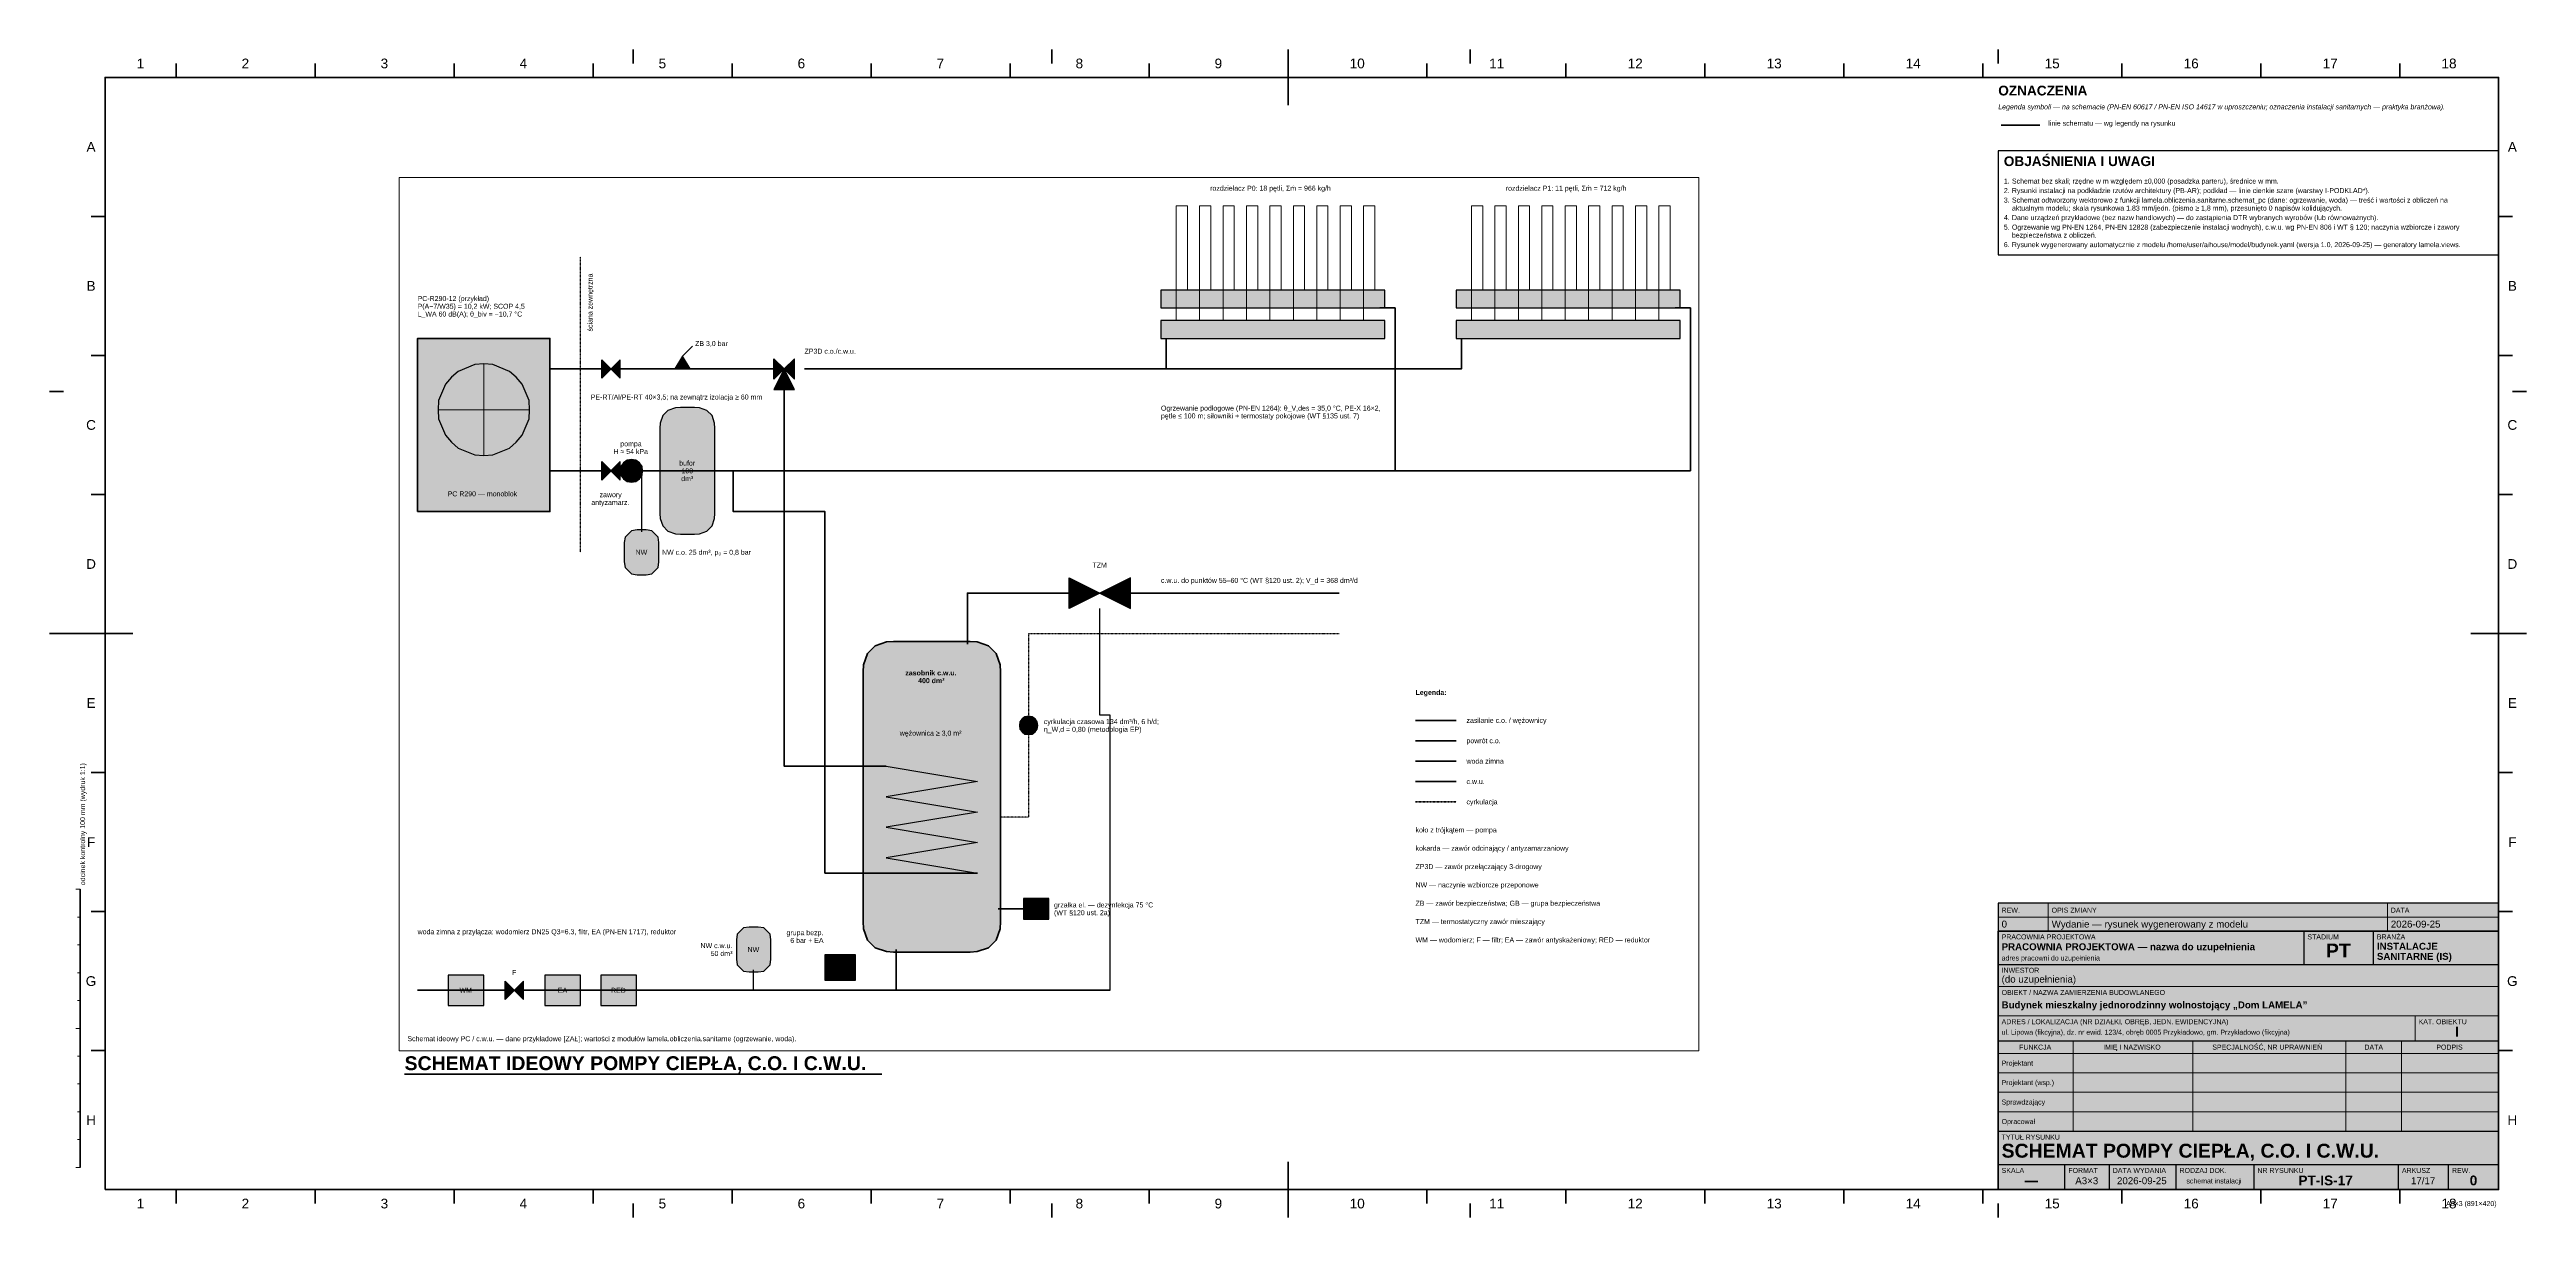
# Paper-space layout 'Arkusz PT-IS-17' of a CAD drawing. Header units: metres. Extents: x 0 to 891, y 0 to 420.
# The model-space entities are those that its viewports show. They can reach past a viewport. Long polylines and large blocks are cut down to what shows.
import ezdxf

# ---------------------------------------------------------------- set-up
doc = ezdxf.new("R2010")
doc.units = ezdxf.units.M
doc.linetypes.add('KRESKOWA_DROBNA', pattern=[3.15, 2.1, -1.05])
for name, color, linetype, lineweight in [('I-SCHEMAT', 7, 'Continuous', 25), ('R-LEGENDA', 7, 'Continuous', 25), ('R-OPISY', 7, 'Continuous', 25), ('R-RAMKA', 7, 'Continuous', 50), ('R-TABLICZKA', 7, 'Continuous', 25)]:
    doc.layers.add(name, color=color, linetype=linetype, lineweight=lineweight)
doc.layers.add('R-RZUTNIA', color=8, linetype='Continuous', lineweight=18, plot=False)
doc.styles.add('PL_ARIAL', font='arial.ttf')
doc.styles.add('PL_ARIAL_B', font='arialbd.ttf')
doc.styles.add('PL_ARIAL_I', font='ariali.ttf')

msp = doc.modelspace()

# ---------------------------------------------------------------- hatches: boundary and pattern name
at = {"layer": 'I-SCHEMAT', "true_color": 0xc0d3e8}
for points in [[(13.736, 12.82), (17.765, 12.82), (17.765, 13.141), (13.736, 13.141)], [(19.047, 12.82), (23.077, 12.82), (23.077, 13.141), (19.047, 13.141)]]:
    msp.add_hatch(color=7, dxfattribs=at).paths.add_polyline_path(points)
at = {"layer": 'I-SCHEMAT', "true_color": 0xecc4bf}
for points in [[(13.736, 12.271), (17.765, 12.271), (17.765, 12.591), (13.736, 12.591)], [(19.047, 12.271), (23.077, 12.271), (23.077, 12.591), (19.047, 12.591)]]:
    msp.add_hatch(color=7, dxfattribs=at).paths.add_polyline_path(points)
at = {"layer": 'I-SCHEMAT', "true_color": 0xeeeeee}
msp.add_hatch(color=7, dxfattribs=at).paths.add_polyline_path([(0.366, 9.157), (2.747, 9.157), (2.747, 12.271), (0.366, 12.271)])
at = {"layer": 'I-SCHEMAT', "true_color": 0xffffff}
for points in [[(3.681, 11.557), (3.681, 11.886), (4.011, 11.557), (4.011, 11.886)], [(4.991, 11.721), (5.266, 11.721), (5.128, 11.95)], [(6.776, 11.538), (6.776, 11.905), (6.96, 11.721)], [(7.143, 11.538), (7.143, 11.905), (6.96, 11.721)], [(5.092, 8.754), (5.348, 8.754), (5.434, 8.76), (5.571, 8.806), (5.663, 8.898), (5.708, 9.035), (5.714, 9.121), (5.714, 10.659), (5.708, 10.745), (5.663, 10.882), (5.571, 10.974), (5.434, 11.02), (5.348, 11.026), (5.092, 11.026), (5.006, 11.02), (4.868, 10.974), (4.777, 10.882), (4.731, 10.745), (4.725, 10.659), (4.725, 9.121), (4.731, 9.035), (4.777, 8.898), (4.868, 8.806), (5.006, 8.76)], [(3.681, 9.725), (3.681, 10.055), (4.011, 9.725), (4.011, 10.055)], [(4.212, 9.689), (4.291, 9.699), (4.355, 9.748), (4.403, 9.811), (4.414, 9.89), (4.403, 9.969), (4.355, 10.032), (4.291, 10.081), (4.212, 10.091), (4.133, 10.081), (4.07, 10.032), (4.022, 9.969), (4.011, 9.89), (4.022, 9.811), (4.07, 9.748), (4.133, 9.699)], [(12.088, 7.417), (12.088, 7.967), (12.637, 7.692)], [(13.187, 7.417), (13.187, 7.967), (12.637, 7.692)], [(8.928, 1.236), (10.302, 1.236), (10.431, 1.245), (10.637, 1.314), (10.774, 1.451), (10.843, 1.657), (10.852, 1.786), (10.852, 6.273), (10.843, 6.402), (10.774, 6.608), (10.637, 6.745), (10.431, 6.814), (10.302, 6.822), (8.928, 6.822), (8.8, 6.814), (8.594, 6.745), (8.456, 6.608), (8.388, 6.402), (8.379, 6.273), (8.379, 1.786), (8.388, 1.657), (8.456, 1.451), (8.594, 1.314), (8.8, 1.245)], [(11.355, 5.146), (11.42, 5.155), (11.472, 5.195), (11.511, 5.247), (11.52, 5.311), (11.511, 5.376), (11.472, 5.428), (11.42, 5.467), (11.355, 5.476), (11.29, 5.467), (11.239, 5.428), (11.199, 5.376), (11.19, 5.311), (11.199, 5.247), (11.239, 5.195), (11.29, 5.155)], [(11.264, 1.831), (11.721, 1.831), (11.721, 2.198), (11.264, 2.198)], [(7.692, 0.733), (8.242, 0.733), (8.242, 1.19), (7.692, 1.19)], [(0.916, 0.275), (1.557, 0.275), (1.557, 0.824), (0.916, 0.824)], [(1.941, 0.385), (1.941, 0.714), (2.271, 0.385), (2.271, 0.714)], [(2.656, 0.275), (3.297, 0.275), (3.297, 0.824), (2.656, 0.824)], [(3.663, 0.275), (4.304, 0.275), (4.304, 0.824), (3.663, 0.824)]]:
    msp.add_hatch(color=7, dxfattribs=at).paths.add_polyline_path(points)
at = {"layer": 'I-SCHEMAT', "true_color": 0x000000}
for points in [[(6.776, 11.355), (7.143, 11.355), (6.96, 11.721)], [(4.333, 10.011), (4.333, 9.769), (4.051, 9.89)], [(11.256, 5.41), (11.256, 5.212), (11.487, 5.311)]]:
    msp.add_hatch(color=7, dxfattribs=at).paths.add_polyline_path(points)
at = {"layer": 'I-SCHEMAT', "true_color": 0xf2f2f2}
for points in [[(4.313, 8.022), (4.478, 8.022), (4.578, 8.036), (4.693, 8.151), (4.707, 8.251), (4.707, 8.599), (4.693, 8.699), (4.578, 8.813), (4.478, 8.828), (4.313, 8.828), (4.213, 8.813), (4.099, 8.699), (4.084, 8.599), (4.084, 8.251), (4.099, 8.151), (4.213, 8.036)], [(6.328, 0.879), (6.493, 0.879), (6.593, 0.893), (6.707, 1.008), (6.722, 1.108), (6.722, 1.456), (6.707, 1.556), (6.593, 1.671), (6.493, 1.685), (6.328, 1.685), (6.228, 1.671), (6.113, 1.556), (6.099, 1.456), (6.099, 1.108), (6.113, 1.008), (6.228, 0.893)]]:
    msp.add_hatch(color=7, dxfattribs=at).paths.add_polyline_path(points)

# ---------------------------------------------------------------- linework, layer by layer
at = {"layer": 'I-SCHEMAT', "linetype": 'Continuous', "lineweight": 18, "ltscale": 0.05, "true_color": 0x7f8c8d, "flags": 128}
for points in [[(14.011, 12.591), (14.011, 14.652), (14.212, 14.652), (14.212, 13.141)], [(14.432, 12.591), (14.432, 14.652), (14.634, 14.652), (14.634, 13.141)], [(14.853, 12.591), (14.853, 14.652), (15.055, 14.652), (15.055, 13.141)], [(15.275, 12.591), (15.275, 14.652), (15.476, 14.652), (15.476, 13.141)], [(15.696, 12.591), (15.696, 14.652), (15.897, 14.652), (15.897, 13.141)], [(16.117, 12.591), (16.117, 14.652), (16.318, 14.652), (16.318, 13.141)], [(16.538, 12.591), (16.538, 14.652), (16.74, 14.652), (16.74, 13.141)], [(16.959, 12.591), (16.959, 14.652), (17.161, 14.652), (17.161, 13.141)], [(17.381, 12.591), (17.381, 14.652), (17.582, 14.652), (17.582, 13.141)], [(19.322, 12.591), (19.322, 14.652), (19.524, 14.652), (19.524, 13.141)], [(19.743, 12.591), (19.743, 14.652), (19.945, 14.652), (19.945, 13.141)], [(20.165, 12.591), (20.165, 14.652), (20.366, 14.652), (20.366, 13.141)], [(20.586, 12.591), (20.586, 14.652), (20.787, 14.652), (20.787, 13.141)], [(21.007, 12.591), (21.007, 14.652), (21.209, 14.652), (21.209, 13.141)], [(21.428, 12.591), (21.428, 14.652), (21.63, 14.652), (21.63, 13.141)], [(21.85, 12.591), (21.85, 14.652), (22.051, 14.652), (22.051, 13.141)], [(22.271, 12.591), (22.271, 14.652), (22.472, 14.652), (22.472, 13.141)], [(22.692, 12.591), (22.692, 14.652), (22.893, 14.652), (22.893, 13.141)]]:
    msp.add_lwpolyline(points, dxfattribs=at)
at = {"layer": 'I-SCHEMAT', "linetype": 'KRESKOWA_DROBNA', "lineweight": 25, "ltscale": 0.05, "true_color": 0x000000, "flags": 128}
msp.add_lwpolyline([(3.297, 8.425), (3.297, 13.736)], dxfattribs=at)
at = {"layer": 'I-SCHEMAT', "linetype": 'Continuous', "lineweight": 25, "ltscale": 0.05, "true_color": 0x000000, "flags": 128}
for points in [[(13.736, 12.82), (17.765, 12.82), (17.765, 13.141), (13.736, 13.141)], [(19.047, 12.82), (23.077, 12.82), (23.077, 13.141), (19.047, 13.141)], [(13.736, 12.271), (17.765, 12.271), (17.765, 12.591), (13.736, 12.591)], [(19.047, 12.271), (23.077, 12.271), (23.077, 12.591), (19.047, 12.591)], [(1.557, 10.165), (1.72, 10.176), (2.017, 10.299), (2.14, 10.406), (2.247, 10.529), (2.37, 10.826), (2.381, 10.989), (2.37, 11.152), (2.247, 11.449), (2.14, 11.572), (2.017, 11.679), (1.72, 11.802), (1.557, 11.813), (1.394, 11.802), (1.097, 11.679), (0.974, 11.572), (0.867, 11.449), (0.743, 11.152), (0.733, 10.989), (0.743, 10.826), (0.867, 10.529), (0.974, 10.406), (1.097, 10.299), (1.394, 10.176)], [(4.991, 11.721), (5.266, 11.721), (5.128, 11.95)], [(6.776, 11.538), (6.776, 11.905), (6.96, 11.721)], [(6.776, 11.355), (7.143, 11.355), (6.96, 11.721)], [(7.143, 11.538), (7.143, 11.905), (6.96, 11.721)], [(5.092, 8.754), (5.348, 8.754), (5.434, 8.76), (5.571, 8.806), (5.663, 8.898), (5.708, 9.035), (5.714, 9.121), (5.714, 10.659), (5.708, 10.745), (5.663, 10.882), (5.571, 10.974), (5.434, 11.02), (5.348, 11.026), (5.092, 11.026), (5.006, 11.02), (4.868, 10.974), (4.777, 10.882), (4.731, 10.745), (4.725, 10.659), (4.725, 9.121), (4.731, 9.035), (4.777, 8.898), (4.868, 8.806), (5.006, 8.76)], [(4.212, 9.689), (4.291, 9.699), (4.355, 9.748), (4.403, 9.811), (4.414, 9.89), (4.403, 9.969), (4.355, 10.032), (4.291, 10.081), (4.212, 10.091), (4.133, 10.081), (4.07, 10.032), (4.022, 9.969), (4.011, 9.89), (4.022, 9.811), (4.07, 9.748), (4.133, 9.699)], [(4.313, 8.022), (4.478, 8.022), (4.578, 8.036), (4.693, 8.151), (4.707, 8.251), (4.707, 8.599), (4.693, 8.699), (4.578, 8.813), (4.478, 8.828), (4.313, 8.828), (4.213, 8.813), (4.099, 8.699), (4.084, 8.599), (4.084, 8.251), (4.099, 8.151), (4.213, 8.036)], [(12.088, 7.417), (12.088, 7.967), (12.637, 7.692)], [(13.187, 7.417), (13.187, 7.967), (12.637, 7.692)], [(11.355, 5.146), (11.42, 5.155), (11.472, 5.195), (11.511, 5.247), (11.52, 5.311), (11.511, 5.376), (11.472, 5.428), (11.42, 5.467), (11.355, 5.476), (11.29, 5.467), (11.239, 5.428), (11.199, 5.376), (11.19, 5.311), (11.199, 5.247), (11.239, 5.195), (11.29, 5.155)], [(11.264, 1.831), (11.721, 1.831), (11.721, 2.198), (11.264, 2.198)], [(6.328, 0.879), (6.493, 0.879), (6.593, 0.893), (6.707, 1.008), (6.722, 1.108), (6.722, 1.456), (6.707, 1.556), (6.593, 1.671), (6.493, 1.685), (6.328, 1.685), (6.228, 1.671), (6.113, 1.556), (6.099, 1.456), (6.099, 1.108), (6.113, 1.008), (6.228, 0.893)], [(7.692, 0.733), (8.242, 0.733), (8.242, 1.19), (7.692, 1.19)], [(0.916, 0.275), (1.557, 0.275), (1.557, 0.824), (0.916, 0.824)], [(2.656, 0.275), (3.297, 0.275), (3.297, 0.824), (2.656, 0.824)], [(3.663, 0.275), (4.304, 0.275), (4.304, 0.824), (3.663, 0.824)]]:
    msp.add_lwpolyline(points, close=True, dxfattribs=at)
at = {"layer": 'I-SCHEMAT', "linetype": 'Continuous', "lineweight": 35, "ltscale": 0.05, "true_color": 0x2e6db4, "flags": 128}
for points in [[(17.674, 12.82), (17.948, 12.82), (17.948, 9.89), (13.736, 9.89)], [(22.985, 12.82), (23.26, 12.82), (23.26, 9.89), (13.736, 9.89)]]:
    msp.add_lwpolyline(points, dxfattribs=at)
at = {"layer": 'I-SCHEMAT', "linetype": 'Continuous', "lineweight": 35, "ltscale": 0.05, "true_color": 0x000000, "flags": 128}
for points in [[(0.366, 9.157), (2.747, 9.157), (2.747, 12.271), (0.366, 12.271)], [(8.928, 1.236), (10.302, 1.236), (10.431, 1.245), (10.637, 1.314), (10.774, 1.451), (10.843, 1.657), (10.852, 1.786), (10.852, 6.273), (10.843, 6.402), (10.774, 6.608), (10.637, 6.745), (10.431, 6.814), (10.302, 6.822), (8.928, 6.822), (8.8, 6.814), (8.594, 6.745), (8.456, 6.608), (8.388, 6.402), (8.379, 6.273), (8.379, 1.786), (8.388, 1.657), (8.456, 1.451), (8.594, 1.314), (8.8, 1.245)]]:
    msp.add_lwpolyline(points, close=True, dxfattribs=at)
at = {"layer": 'I-SCHEMAT', "linetype": 'Continuous', "lineweight": 25, "ltscale": 0.05, "true_color": 0x000000, "flags": 128}
for points in [[(5.128, 11.95), (5.311, 12.134)], [(4.396, 9.89), (4.396, 8.791)], [(6.41, 0.549), (6.41, 0.916)]]:
    msp.add_lwpolyline(points, dxfattribs=at)
at = {"layer": 'I-SCHEMAT', "linetype": 'Continuous', "lineweight": 35, "ltscale": 0.05, "true_color": 0xc0392b, "flags": 128}
for points in [[(13.736, 11.721), (13.828, 11.721), (13.828, 12.271)], [(13.736, 11.721), (19.139, 11.721), (19.139, 12.271)]]:
    msp.add_lwpolyline(points, dxfattribs=at)
at = {"layer": 'I-SCHEMAT', "linetype": 'Continuous', "lineweight": 18, "ltscale": 0.05, "true_color": 0x000000, "flags": 128}
for points in [[(1.557, 10.165), (1.557, 11.813)], [(0.733, 10.989), (2.381, 10.989)]]:
    msp.add_lwpolyline(points, dxfattribs=at)
at = {"layer": 'I-SCHEMAT', "linetype": 'Continuous', "lineweight": 50, "ltscale": 0.05, "true_color": 0xc0392b, "flags": 128}
for points in [[(2.747, 11.721), (6.593, 11.721)], [(6.593, 11.721), (6.776, 11.721)], [(7.326, 11.721), (13.736, 11.721)], [(6.96, 11.355), (6.96, 4.579), (8.791, 4.579)], [(18.315, 5.403), (19.047, 5.403)]]:
    msp.add_lwpolyline(points, dxfattribs=at)
at = {"layer": 'I-SCHEMAT', "linetype": 'Continuous', "lineweight": 25, "ltscale": 0.05, "true_color": 0xc0392b, "flags": 128}
msp.add_lwpolyline([(3.681, 11.557), (3.681, 11.886), (4.011, 11.557), (4.011, 11.886)], close=True, dxfattribs=at)
at = {"layer": 'I-SCHEMAT', "linetype": 'Continuous', "lineweight": 50, "ltscale": 0.05, "true_color": 0x2e6db4, "flags": 128}
for points in [[(2.747, 9.89), (6.41, 9.89)], [(10.439, 2.656), (8.791, 2.656), (7.692, 2.656), (7.692, 9.157), (6.044, 9.157), (6.044, 9.89)], [(13.736, 9.89), (6.41, 9.89)], [(18.315, 5.037), (19.047, 5.037)]]:
    msp.add_lwpolyline(points, dxfattribs=at)
at = {"layer": 'I-SCHEMAT', "linetype": 'Continuous', "lineweight": 25, "ltscale": 0.05, "true_color": 0x2e6db4, "flags": 128}
msp.add_lwpolyline([(3.681, 9.725), (3.681, 10.055), (4.011, 9.725), (4.011, 10.055)], close=True, dxfattribs=at)
at = {"layer": 'I-SCHEMAT', "linetype": 'Continuous', "lineweight": 50, "ltscale": 0.05, "true_color": 0xd35400, "flags": 128}
for points in [[(10.256, 6.776), (10.256, 7.692), (12.088, 7.692)], [(13.187, 7.692), (16.941, 7.692)], [(18.315, 4.304), (19.047, 4.304)]]:
    msp.add_lwpolyline(points, dxfattribs=at)
at = {"layer": 'I-SCHEMAT', "linetype": 'Continuous', "lineweight": 25, "ltscale": 0.05, "true_color": 0x2e8b57, "flags": 128}
msp.add_lwpolyline([(12.82, 0.549), (12.82, 5.494), (12.637, 5.494), (12.637, 7.417)], dxfattribs=at)
at = {"layer": 'I-SCHEMAT', "linetype": 'KRESKOWA_DROBNA', "lineweight": 25, "ltscale": 0.05, "true_color": 0x8e44ad, "flags": 128}
msp.add_lwpolyline([(16.941, 6.96), (11.355, 6.96), (11.355, 3.663), (10.852, 3.663)], dxfattribs=at)
at = {"layer": 'I-SCHEMAT', "linetype": 'Continuous', "lineweight": 25, "ltscale": 0.05, "true_color": 0xc0392b, "flags": 128}
msp.add_lwpolyline([(8.791, 4.579), (10.439, 4.304), (8.791, 4.029), (10.439, 3.755), (8.791, 3.48), (10.439, 3.205), (8.791, 2.93), (10.439, 2.656)], dxfattribs=at)
at = {"layer": 'I-SCHEMAT', "linetype": 'Continuous', "lineweight": 50, "ltscale": 0.05, "true_color": 0x2e8b57, "flags": 128}
for points in [[(18.315, 4.67), (19.047, 4.67)], [(8.974, 0.549), (8.974, 1.282)], [(0.366, 0.549), (12.82, 0.549)]]:
    msp.add_lwpolyline(points, dxfattribs=at)
at = {"layer": 'I-SCHEMAT', "linetype": 'KRESKOWA_DROBNA', "lineweight": 50, "ltscale": 0.05, "true_color": 0x8e44ad, "flags": 128}
msp.add_lwpolyline([(18.315, 3.938), (19.047, 3.938)], dxfattribs=at)
at = {"layer": 'I-SCHEMAT', "linetype": 'Continuous', "lineweight": 35, "ltscale": 0.05, "true_color": 0x000000, "flags": 128}
msp.add_lwpolyline([(10.806, 2.015), (11.264, 2.015)], dxfattribs=at)
at = {"layer": 'I-SCHEMAT', "linetype": 'Continuous', "lineweight": 25, "ltscale": 0.05, "true_color": 0x2e8b57, "flags": 128}
msp.add_lwpolyline([(1.941, 0.385), (1.941, 0.714), (2.271, 0.385), (2.271, 0.714)], close=True, dxfattribs=at)

# ---------------------------------------------------------------- texts
at = {"layer": 'I-SCHEMAT', "true_color": 0x000000}
for s, style, p in [('rozdzielacz P0: 18 pętli, Σṁ = 966 kg/h', 'PL_ARIAL', (14.621, 14.927)), ('rozdzielacz P1: 11 pętli, Σṁ = 712 kg/h', 'PL_ARIAL', (19.938, 14.927)), ('PC-R290-12 (przykład)', 'PL_ARIAL', (0.366, 12.943)), ('P(A−7/W35) = 10,2 kW; SCOP 4,5', 'PL_ARIAL', (0.366, 12.804)), ('L_WA 60 dB(A); θ_biv = −10,7 °C', 'PL_ARIAL', (0.366, 12.664)), ('ZB 3,0 bar', 'PL_ARIAL', (5.357, 12.134)), ('ZP3D c.o./c.w.u.', 'PL_ARIAL', (7.326, 11.996)), ('PE-RT/Al/PE-RT 40×3,5; na zewnątrz izolacja ≥ 60 mm', 'PL_ARIAL', (3.48, 11.172)), ('Ogrzewanie podłogowe (PN-EN 1264): θ_V,des = 35,0 °C, PE-X 16×2,', 'PL_ARIAL', (13.736, 10.972)), ('pętle ≤ 100 m; siłowniki + termostaty pokojowe (WT §135 ust. 7)', 'PL_ARIAL', (13.736, 10.833)), ('H ≈ 54 kPa', 'PL_ARIAL', (3.889, 10.192)), ('pompa', 'PL_ARIAL', (4.012, 10.331)), ('bufor', 'PL_ARIAL', (5.071, 9.984)), ('100', 'PL_ARIAL', (5.111, 9.845)), ('PC R290 — monoblok', 'PL_ARIAL', (0.906, 9.432)), ('antyzamarz.', 'PL_ARIAL', (3.49, 9.276)), ('zawory', 'PL_ARIAL', (3.639, 9.416)), ('dm³', 'PL_ARIAL', (5.107, 9.705)), ('NW', 'PL_ARIAL', (4.287, 8.38)), ('NW c.o. 25 dm³, p₀ = 0,8 bar', 'PL_ARIAL', (4.762, 8.38)), ('TZM', 'PL_ARIAL', (12.503, 8.15)), ('c.w.u. do punktów 55–60 °C (WT §120 ust. 2); V_d = 368 dm³/d', 'PL_ARIAL', (13.736, 7.875)), ('zasobnik c.w.u.', 'PL_ARIAL_B', (9.138, 6.211)), ('400 dm³', 'PL_ARIAL_B', (9.368, 6.072)), ('Legenda:', 'PL_ARIAL_B', (18.315, 5.861)), ('cyrkulacja czasowa 134 dm³/h, 6 h/d;', 'PL_ARIAL', (11.63, 5.336)), ('zasilanie c.o. / wężownicy', 'PL_ARIAL', (19.231, 5.358)), ('wężownica ≥ 3,0 m²', 'PL_ARIAL', (9.038, 5.128)), ('η_W,d = 0,80 (metodologia EP)', 'PL_ARIAL', (11.63, 5.197)), ('powrót c.o.', 'PL_ARIAL', (19.231, 4.992)), ('woda zimna', 'PL_ARIAL', (19.231, 4.625)), ('c.w.u.', 'PL_ARIAL', (19.231, 4.259)), ('cyrkulacja', 'PL_ARIAL', (19.231, 3.893)), ('koło z trójkątem — pompa', 'PL_ARIAL', (18.315, 3.388)), ('kokarda — zawór odcinający / antyzamarzaniowy', 'PL_ARIAL', (18.315, 3.059)), ('ZP3D — zawór przełączający 3-drogowy', 'PL_ARIAL', (18.315, 2.729)), ('NW — naczynie wzbiorcze przeponowe', 'PL_ARIAL', (18.315, 2.399)), ('grzałka el. — dezynfekcja 75 °C', 'PL_ARIAL', (11.813, 2.039)), ('(WT §120 ust. 2a)', 'PL_ARIAL', (11.813, 1.9)), ('TZM — termostatyczny zawór mieszający', 'PL_ARIAL', (18.315, 1.74)), ('ZB — zawór bezpieczeństwa; GB — grupa bezpieczeństwa', 'PL_ARIAL', (18.315, 2.07)), ('woda zimna z przyłącza: wodomierz DN25 Q3=6.3, filtr, EA (PN-EN 1717), reduktor', 'PL_ARIAL', (0.366, 1.557)), ('NW c.w.u.', 'PL_ARIAL', (5.455, 1.307)), ('grupa bezp.', 'PL_ARIAL', (7.001, 1.54)), ('6 bar + EA', 'PL_ARIAL', (7.07, 1.401)), ('WM — wodomierz; F — filtr; EA — zawór antyskażeniowy; RED — reduktor', 'PL_ARIAL', (18.315, 1.41)), ('F', 'PL_ARIAL', (2.066, 0.824)), ('50 dm³', 'PL_ARIAL', (5.637, 1.167)), ('NW', 'PL_ARIAL', (6.301, 1.237)), ('GB', 'PL_ARIAL', (7.872, 0.917)), ('WM', 'PL_ARIAL', (1.12, 0.504)), ('EA', 'PL_ARIAL', (2.889, 0.504)), ('RED', 'PL_ARIAL', (3.845, 0.504)), ('Schemat ideowy PC / c.w.u. — dane przykładowe [ZAŁ]; wartości z modułów lamela.obliczenia.sanitarne (ogrzewanie, woda).', 'PL_ARIAL', (0.183, -0.366))]:
    msp.add_text(s, height=0.09, dxfattribs=dict(at, style=style)).set_placement(p)
at = {"layer": 'I-SCHEMAT', "true_color": 0x000000, "style": 'PL_ARIAL'}
msp.add_text('ściana zewnętrzna', height=0.09, rotation=90, dxfattribs=at).set_placement((3.513, 12.396))

psp = doc.layouts.new('Arkusz PT-IS-17')

# ---------------------------------------------------------------- hatches: boundary and pattern name
at = {"layer": 'R-TABLICZKA', "true_color": 0xffffff}
for points in [[(701, 103), (881, 103), (881, 113), (701, 113)], [(701, 10), (881, 10), (881, 103), (701, 103)]]:
    psp.add_hatch(color=7, dxfattribs=at).paths.add_polyline_path(points)

# ---------------------------------------------------------------- linework, layer by layer
at = {"layer": 'I-SCHEMAT', "lineweight": 35}
psp.add_lwpolyline([(702, 392.8), (716, 392.8)], dxfattribs=at)
at = {"layer": 'R-OPISY', "lineweight": 25}
psp.add_lwpolyline([(701, 346.14), (881, 346.14), (881, 383.6), (701, 383.6)], close=True, dxfattribs=at)
at = {"layer": 'R-OPISY', "lineweight": 18}
for points in [[(11, 118), (9.4, 118)], [(11, 108), (10.1, 108)], [(11, 98), (10.1, 98)], [(11, 88), (10.1, 88)], [(11, 78), (10.1, 78)], [(11, 68), (9.4, 68)], [(11, 58), (10.1, 58)], [(11, 48), (10.1, 48)], [(11, 38), (10.1, 38)], [(11, 28), (10.1, 28)], [(11, 18), (9.4, 18)]]:
    psp.add_lwpolyline(points, dxfattribs=at)
at = {"layer": 'R-OPISY', "lineweight": 35}
psp.add_lwpolyline([(11, 18), (11, 118)], dxfattribs=at)
at = {"layer": 'R-OPISY', "lineweight": 50}
psp.add_lwpolyline([(127.73, 51.47), (299.35, 51.47)], dxfattribs=at)
at = {"layer": 'R-RAMKA', "lineweight": 35}
for points in [[(210, 420), (210, 415)], [(360.5, 420), (360.5, 415)], [(511, 420), (511, 415)], [(701, 420), (701, 415)], [(45.5, 410), (45.5, 415)], [(95.5, 410), (95.5, 415)], [(145.5, 410), (145.5, 415)], [(195.5, 410), (195.5, 415)], [(245.5, 410), (245.5, 415)], [(295.5, 410), (295.5, 415)], [(345.5, 410), (345.5, 415)], [(395.5, 410), (395.5, 415)], [(445.5, 410), (445.5, 415)], [(495.5, 410), (495.5, 415)], [(545.5, 410), (545.5, 415)], [(595.5, 410), (595.5, 415)], [(645.5, 410), (645.5, 415)], [(695.5, 410), (695.5, 415)], [(745.5, 410), (745.5, 415)], [(795.5, 410), (795.5, 415)], [(845.5, 410), (845.5, 415)], [(20, 360), (15, 360)], [(881, 360), (886, 360)], [(20, 310), (15, 310)], [(881, 310), (886, 310)], [(0, 297), (5, 297)], [(891, 297), (886, 297)], [(20, 260), (15, 260)], [(881, 260), (886, 260)], [(20, 210), (15, 210)], [(881, 210), (886, 210)], [(20, 160), (15, 160)], [(881, 160), (886, 160)], [(20, 110), (15, 110)], [(881, 110), (886, 110)], [(20, 60), (15, 60)], [(881, 60), (886, 60)], [(45.5, 10), (45.5, 5)], [(95.5, 10), (95.5, 5)], [(145.5, 10), (145.5, 5)], [(195.5, 10), (195.5, 5)], [(245.5, 10), (245.5, 5)], [(295.5, 10), (295.5, 5)], [(345.5, 10), (345.5, 5)], [(395.5, 10), (395.5, 5)], [(445.5, 10), (445.5, 5)], [(495.5, 10), (495.5, 5)], [(545.5, 10), (545.5, 5)], [(595.5, 10), (595.5, 5)], [(645.5, 10), (645.5, 5)], [(695.5, 10), (695.5, 5)], [(745.5, 10), (745.5, 5)], [(795.5, 10), (795.5, 5)], [(845.5, 10), (845.5, 5)], [(210, 0), (210, 5)], [(360.5, 0), (360.5, 5)], [(511, 0), (511, 5)], [(701, 0), (701, 5)]]:
    psp.add_lwpolyline(points, dxfattribs=at)
at = {"layer": 'R-RAMKA', "lineweight": 70}
for points in [[(445.5, 420), (445.5, 400)], [(0, 210), (30, 210)], [(891, 210), (871, 210)], [(445.5, 0), (445.5, 20)]]:
    psp.add_lwpolyline(points, dxfattribs=at)
psp.add_lwpolyline([(20, 10), (881, 10), (881, 410), (20, 410)], close=True, dxfattribs=at)
at = {"layer": 'R-TABLICZKA', "lineweight": 18}
for points in [[(701, 113), (881, 113)], [(701, 108), (881, 108)], [(719, 103), (719, 113)], [(841, 103), (841, 113)], [(701, 83), (881, 83)], [(701, 72.5), (881, 72.5)], [(851, 63.5), (851, 72.5)], [(728, 31), (728, 63.5)], [(771, 31), (771, 63.5)], [(826, 31), (826, 63.5)], [(846, 31), (846, 63.5)], [(701, 59), (881, 59)], [(701, 52), (881, 52)], [(701, 45), (881, 45)], [(701, 38), (881, 38)], [(701, 31), (881, 31)]]:
    psp.add_lwpolyline(points, dxfattribs=at)
at = {"layer": 'R-TABLICZKA', "lineweight": 25}
psp.add_lwpolyline([(701, 103), (881, 103), (881, 113), (701, 113)], close=True, dxfattribs=at)
at = {"layer": 'R-TABLICZKA', "lineweight": 50}
psp.add_lwpolyline([(701, 10), (881, 10), (881, 103), (701, 103)], close=True, dxfattribs=at)
at = {"layer": 'R-TABLICZKA', "lineweight": 25}
for points in [[(811, 91), (811, 103)], [(836, 91), (836, 103)], [(701, 91), (881, 91)], [(701, 63.5), (881, 63.5)], [(701, 31), (881, 31)], [(701, 19), (881, 19)], [(725, 10), (725, 19)], [(741, 10), (741, 19)], [(765, 10), (765, 19)], [(793, 10), (793, 19)], [(845, 10), (845, 19)], [(863, 10), (863, 19)]]:
    psp.add_lwpolyline(points, dxfattribs=at)

# ---------------------------------------------------------------- texts
at = {"layer": 'R-LEGENDA'}
for s, height, style, p in [('OZNACZENIA', 3.5, 'PL_ARIAL_B', (701, 403.5)), ('Legenda symboli — na schemacie (PN-EN 60617 / PN-EN ISO 14617 w uproszczeniu; oznaczenia instalacji sanitarnych — praktyka branżowa).', 1.8, 'PL_ARIAL_I', (701, 398.5)), ('linie schematu — wg legendy na rysunku', 1.8, 'PL_ARIAL', (719, 392.6))]:
    psp.add_text(s, height=height, dxfattribs=dict(at, style=style)).set_placement(p)
at = {"layer": 'R-OPISY'}
for s, height, style, p in [('OBJAŚNIENIA I UWAGI', 3.5, 'PL_ARIAL_B', (703, 378.1)), ('3. ', 1.8, 'PL_ARIAL', (703, 364.96)), ('2. ', 1.8, 'PL_ARIAL', (703, 368.38)), ('1. ', 1.8, 'PL_ARIAL', (703, 371.8)), ('Schemat bez skali; rzędne w m względem ±0,000 (posadzka parteru), średnice w mm.', 1.8, 'PL_ARIAL', (705.91, 371.8)), ('Schemat odtworzony wektorowo z funkcji lamela.obliczenia.sanitarne.schemat_pc (dane: ogrzewanie, woda) — treść i wartości z obliczeń na', 1.8, 'PL_ARIAL', (705.91, 364.96)), ('Rysunki instalacji na podkładzie rzutów architektury (PB-AR); podkład — linie cienkie szare (warstwy I-PODKLAD*).', 1.8, 'PL_ARIAL', (705.91, 368.38)), ('4. ', 1.8, 'PL_ARIAL', (703, 358.66)), ('5. ', 1.8, 'PL_ARIAL', (703, 355.24)), ('aktualnym modelu; skala rysunkowa 1.83 mm/jedn. (pismo ≥ 1,8 mm), przesunięto 0 napisów kolidujących.', 1.8, 'PL_ARIAL', (705.91, 362.08)), ('Ogrzewanie wg PN-EN 1264, PN-EN 12828 (zabezpieczenie instalacji wodnych), c.w.u. wg PN-EN 806 i WT § 120; naczynia wzbiorcze i zawory', 1.8, 'PL_ARIAL', (705.91, 355.24)), ('Dane urządzeń przykładowe (bez nazw handlowych) — do zastąpienia DTR wybranych wyrobów (lub równoważnych).', 1.8, 'PL_ARIAL', (705.91, 358.66)), ('6. ', 1.8, 'PL_ARIAL', (703, 348.94)), ('bezpieczeństwa z obliczeń.', 1.8, 'PL_ARIAL', (705.91, 352.36)), ('Rysunek wygenerowany automatycznie z modelu /home/user/aihouse/model/budynek.yaml (wersja 1.0, 2026-09-25) — generatory lamela.views.', 1.8, 'PL_ARIAL', (705.91, 348.94)), ('SCHEMAT IDEOWY POMPY CIEPŁA, C.O. I C.W.U.', 5, 'PL_ARIAL_B', (127.73, 52.97))]:
    psp.add_text(s, height=height, dxfattribs=dict(at, style=style)).set_placement(p)
at = {"layer": 'R-OPISY', "style": 'PL_ARIAL'}
psp.add_text('odcinek kontrolny 100 mm (wydruk 1:1)', height=1.8, rotation=90, dxfattribs=at).set_placement((12.8, 119.5))
at = {"layer": 'R-RAMKA', "style": 'PL_ARIAL'}
for s, height, p in [('1', 3.5, (31.34, 413.25)), ('2', 3.5, (69.09, 413.25)), ('3', 3.5, (119.09, 413.25)), ('4', 3.5, (169.09, 413.25)), ('5', 3.5, (219.09, 413.25)), ('6', 3.5, (269.09, 413.25)), ('7', 3.5, (319.09, 413.25)), ('8', 3.5, (369.09, 413.25)), ('9', 3.5, (419.09, 413.25)), ('10', 3.5, (467.67, 413.25)), ('11', 3.5, (517.86, 413.25)), ('12', 3.5, (567.67, 413.25)), ('13', 3.5, (617.67, 413.25)), ('14', 3.5, (667.67, 413.25)), ('15', 3.5, (717.67, 413.25)), ('16', 3.5, (767.67, 413.25)), ('17', 3.5, (817.67, 413.25)), ('18', 3.5, (860.42, 413.25)), ('A', 3.5, (13.3, 383.25)), ('A', 3.5, (884.3, 383.25)), ('B', 3.5, (13.3, 333.25)), ('B', 3.5, (884.3, 333.25)), ('C', 3.5, (13.16, 283.25)), ('C', 3.5, (884.16, 283.25)), ('D', 3.5, (13.16, 233.25)), ('D', 3.5, (884.16, 233.25)), ('E', 3.5, (13.3, 183.25)), ('E', 3.5, (884.3, 183.25)), ('F', 3.5, (13.45, 133.25)), ('F', 3.5, (884.45, 133.25)), ('G', 3.5, (13.02, 83.25)), ('G', 3.5, (884.02, 83.25)), ('H', 3.5, (13.16, 33.25)), ('H', 3.5, (884.16, 33.25)), ('1', 3.5, (31.34, 3.25)), ('2', 3.5, (69.09, 3.25)), ('3', 3.5, (119.09, 3.25)), ('4', 3.5, (169.09, 3.25)), ('5', 3.5, (219.09, 3.25)), ('6', 3.5, (269.09, 3.25)), ('7', 3.5, (319.09, 3.25)), ('8', 3.5, (369.09, 3.25)), ('9', 3.5, (419.09, 3.25)), ('10', 3.5, (467.67, 3.25)), ('11', 3.5, (517.86, 3.25)), ('12', 3.5, (567.67, 3.25)), ('13', 3.5, (617.67, 3.25)), ('14', 3.5, (667.67, 3.25)), ('15', 3.5, (717.67, 3.25)), ('16', 3.5, (767.67, 3.25)), ('17', 3.5, (817.67, 3.25)), ('18', 3.5, (860.42, 3.25)), ('A3×3 (891×420)', 1.8, (862.09, 4.1))]:
    psp.add_text(s, height=height, dxfattribs=at).set_placement(p)
at = {"layer": 'R-TABLICZKA'}
for s, height, style, p in [('REW.', 1.8, 'PL_ARIAL', (702.2, 109.6)), ('OPIS ZMIANY', 1.8, 'PL_ARIAL', (720.2, 109.6)), ('DATA', 1.8, 'PL_ARIAL', (842.2, 109.6)), ('0', 2.5, 'PL_ARIAL', (702.2, 104.25)), ('PRACOWNIA PROJEKTOWA', 1.8, 'PL_ARIAL', (702.2, 100)), ('PRACOWNIA PROJEKTOWA — nazwa do uzupełnienia', 2.5, 'PL_ARIAL_B', (702.2, 96.1)), ('Wydanie — rysunek wygenerowany z modelu', 2.5, 'PL_ARIAL', (720.2, 104.25)), ('STADIUM', 1.8, 'PL_ARIAL', (812.2, 100)), ('PT', 5, 'PL_ARIAL_B', (818.86, 93.5)), ('BRANŻA', 1.8, 'PL_ARIAL', (837.2, 100)), ('INSTALACJE', 2.5, 'PL_ARIAL_B', (837.2, 96.26)), ('2026-09-25', 2.5, 'PL_ARIAL', (842.2, 104.25)), ('adres pracowni do uzupełnienia', 1.8, 'PL_ARIAL', (702.2, 92.4)), ('INWESTOR', 1.8, 'PL_ARIAL', (702.2, 88)), ('SANITARNE (IS)', 2.5, 'PL_ARIAL_B', (837.2, 92.64)), ('OBIEKT / NAZWA ZAMIERZENIA BUDOWLANEGO', 1.8, 'PL_ARIAL', (702.2, 80)), ('(do uzupełnienia)', 2.5, 'PL_ARIAL', (702.2, 84.45)), ('ADRES / LOKALIZACJA (NR DZIAŁKI, OBRĘB, JEDN. EWIDENCYJNA)', 1.8, 'PL_ARIAL', (702.2, 69.5)), ('Budynek mieszkalny jednorodzinny wolnostojący „Dom LAMELA”', 2.5, 'PL_ARIAL_B', (702.2, 75.2)), ('KAT. OBIEKTU', 1.8, 'PL_ARIAL', (852.2, 69.5)), ('ul. Lipowa (fikcyjna), dz. nr ewid. 123/4, obręb 0005 Przykładowo, gm. Przykładowo (fikcyjna)', 1.8, 'PL_ARIAL', (702.2, 65.72)), ('SPECJALNOŚĆ, NR UPRAWNIEŃ', 1.8, 'PL_ARIAL', (777.98, 60.35)), ('I', 3.5, 'PL_ARIAL_B', (865.29, 65.07)), ('Projektant', 1.8, 'PL_ARIAL', (702.2, 54.6)), ('FUNKCJA', 1.8, 'PL_ARIAL', (708.47, 60.35)), ('IMIĘ I NAZWISKO', 1.8, 'PL_ARIAL', (738.74, 60.35)), ('DATA', 1.8, 'PL_ARIAL', (832.71, 60.35)), ('PODPIS', 1.8, 'PL_ARIAL', (858.56, 60.35)), ('Projektant (wsp.)', 1.8, 'PL_ARIAL', (702.2, 47.6)), ('Sprawdzający', 1.8, 'PL_ARIAL', (702.2, 40.6)), ('TYTUŁ RYSUNKU', 1.8, 'PL_ARIAL', (702.2, 28)), ('Opracował', 1.8, 'PL_ARIAL', (702.2, 33.6)), ('SKALA', 1.8, 'PL_ARIAL', (702.2, 16)), ('SCHEMAT POMPY CIEPŁA, C.O. I C.W.U.', 5, 'PL_ARIAL_B', (702.2, 21.5)), ('FORMAT', 1.8, 'PL_ARIAL', (726.2, 16)), ('RODZAJ DOK.', 1.8, 'PL_ARIAL', (766.2, 16)), ('NR RYSUNKU', 1.8, 'PL_ARIAL', (794.2, 16)), ('ARKUSZ', 1.8, 'PL_ARIAL', (846.2, 16)), ('—', 3.5, 'PL_ARIAL_B', (710.46, 11.57)), ('A3×3', 2.5, 'PL_ARIAL', (728.71, 11.95)), ('DATA WYDANIA', 1.8, 'PL_ARIAL', (742.2, 16)), ('2026-09-25', 2.5, 'PL_ARIAL', (743.71, 11.95)), ('schemat instalacji', 1.8, 'PL_ARIAL', (768.68, 12.22)), ('PT-IS-17', 3.5, 'PL_ARIAL_B', (808.96, 11.57)), ('17/17', 2.5, 'PL_ARIAL', (849.45, 11.95)), ('REW.', 1.8, 'PL_ARIAL', (864.2, 16)), ('0', 3.5, 'PL_ARIAL_B', (870.59, 11.57))]:
    psp.add_text(s, height=height, dxfattribs=dict(at, style=style)).set_placement(p)

# ---------------------------------------------------------------- viewports
at = {"layer": 'R-RZUTNIA'}
psp.add_viewport(center=(359.5, 217), size=(467.53, 314.0529), view_center_point=(11.721, 7.315), view_height=15.70265, dxfattribs=at)

doc.saveas('drawing.dxf')
